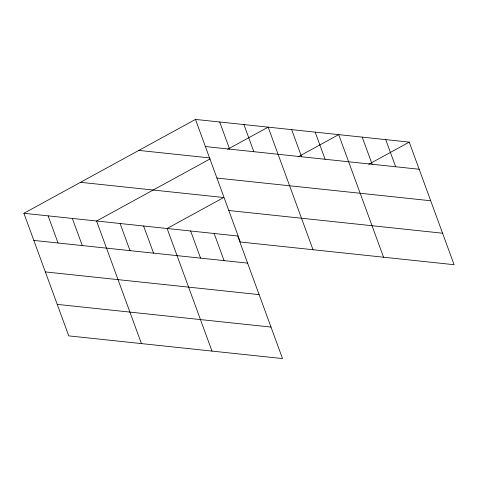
<?xml version="1.0" encoding="UTF-8"?>
<svg xmlns="http://www.w3.org/2000/svg" width="478" height="478" viewBox="0 0 478 478"><rect width="100%" height="100%" fill="white"/><g stroke="black" fill="none" stroke-linecap="round" stroke-linejoin="round"><path stroke-width="0.72" d="M23.9 213.29L237.668 235.989L282.528 358.578L68.76 335.879L23.9 213.29L195.472 119.422L409.24 142.121L454.1 264.71L240.332 242.011L195.472 119.422M210.236 158.827L96.58 221.009L141.44 343.598M227.618 149.315L268.152 127.142L313.012 249.731M298.804 156.455L338.699 134.629L383.559 257.218M368.705 164.295L409.24 142.121M205.403 146.555L419.17 169.254M138.853 150.403L209.334 157.883M216.928 178.055L430.696 200.754M80.519 182.315L223.74 197.522L167.121 228.496L211.987 351.085M228.807 210.511L442.574 233.21M33.83 240.422L247.598 263.121M45.356 271.922L259.124 294.621M57.235 304.378L271.002 327.077M385.722 139.624L395.653 166.756M362.21 137.126L372.141 164.259M315.181 132.137L325.112 159.27M291.67 129.64L301.594 156.772M243.929 124.567L253.854 151.699M219.701 121.998L229.631 149.13M214.15 233.491L224.08 260.624M190.638 230.994L200.569 258.126M143.609 225.998L153.54 253.131M120.098 223.507L130.022 250.639M72.351 218.434L82.282 245.567M48.129 215.865L58.053 242.997"/></g></svg>
